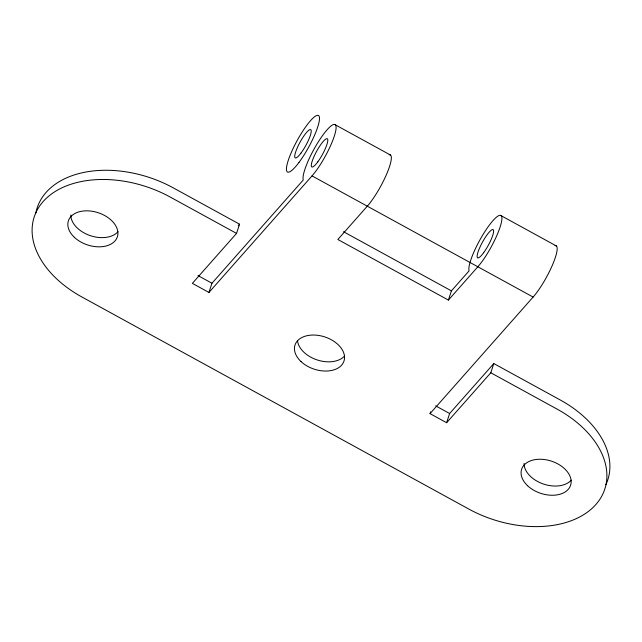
<?xml version="1.0" encoding="UTF-8"?>
<svg xmlns="http://www.w3.org/2000/svg" width="642" height="642" viewBox="0 0 642 642"><rect width="100%" height="100%" fill="white"/><g stroke="black" fill="none" stroke-linecap="round" stroke-linejoin="round"><path stroke-width="0.96" d="M208.947 292.455L211.956 283.242L303.257 180.001A32.204 6.637 -61.3 0 1 320.278 138.833A32.204 6.637 -61.3 0 1 335.549 131.682A32.204 6.637 -61.3 0 1 312.028 175.892L208.947 292.455L192.367 283.363L236.545 233.407L239.554 224.194L173.228 187.841A96.621 63.646 18.1 0 0 35.856 213.048M448.397 300.079L451.406 290.866L469.077 270.884A32.204 6.637 -61.3 0 1 486.098 229.724A32.204 6.637 -61.3 0 1 501.37 222.565A32.204 6.637 -61.3 0 1 477.849 266.775L448.397 300.079L337.853 239.49L367.296 206.186A32.204 6.637 -61.3 0 0 386.789 173.765A32.204 6.637 -61.3 0 0 389.188 154.762M605.904 484.67A96.621 63.646 18.1 0 0 560.137 399.91L493.81 363.557L490.801 372.769L446.623 422.725L430.044 413.633L430.646 411.795M446.623 422.725L449.633 413.512L493.81 363.557M238.238 225.687L239.554 224.194M430.044 413.633L533.117 297.069A32.204 6.637 -61.3 0 0 552.61 264.656A32.204 6.637 -61.3 0 0 555.009 245.645M335.293 124.797L390.569 155.091M501.113 215.68L556.381 245.974M312.028 175.892L533.117 297.069M343.494 231.714L451.406 290.866M236.545 233.407L170.218 197.054A96.621 63.646 18.1 0 0 43.126 201.572A96.621 63.646 18.1 0 0 81.863 296.965L468.772 509.034A96.621 63.646 18.1 0 0 595.864 504.524A96.621 63.646 18.1 0 0 557.128 409.123L490.801 372.769M197.993 275.587L211.956 283.242M435.669 405.856L449.633 413.512M117.992 231.738A25.768 16.973 18.1 0 1 89.671 235.429A25.768 16.973 18.1 0 1 70.837 214.99M344.618 355.949A25.768 16.973 18.1 0 1 317.525 360.058A25.768 16.973 18.1 0 1 297.551 340.974M571.236 480.16A25.768 16.973 18.1 0 1 542.915 483.851A25.768 16.973 18.1 0 1 524.073 463.412M317.822 161.824A16.106 3.322 -61.3 0 0 327.42 138.824A16.106 3.322 -61.3 0 0 313.416 157.916A16.106 3.322 -61.3 0 0 317.822 161.824M483.643 252.707A16.106 3.322 -61.3 0 0 493.241 229.708A16.106 3.322 -61.3 0 0 479.237 248.799A16.106 3.322 -61.3 0 0 483.643 252.707M527.628 485.761A25.768 16.973 18.1 0 0 570 486.748A25.768 16.973 18.1 0 0 540.724 459.255A25.768 16.973 18.1 0 0 527.628 485.761M301.002 361.55A25.768 16.973 18.1 0 0 343.382 362.537A25.768 16.973 18.1 0 0 314.099 335.044A25.768 16.973 18.1 0 0 301.002 361.55M74.384 237.339A25.768 16.973 18.1 0 0 116.756 238.326A25.768 16.973 18.1 0 0 87.481 210.833A25.768 16.973 18.1 0 0 74.384 237.339M299.003 162.394A32.204 6.637 -61.3 0 0 318.865 115.857A32.204 6.637 -61.3 0 0 291.051 153.053A32.204 6.637 -61.3 0 0 299.003 162.394M300.994 153.077A16.106 3.322 -61.3 0 0 310.921 129.812A16.106 3.322 -61.3 0 0 297.013 148.406A16.106 3.322 -61.3 0 0 300.994 153.077"/></g></svg>
